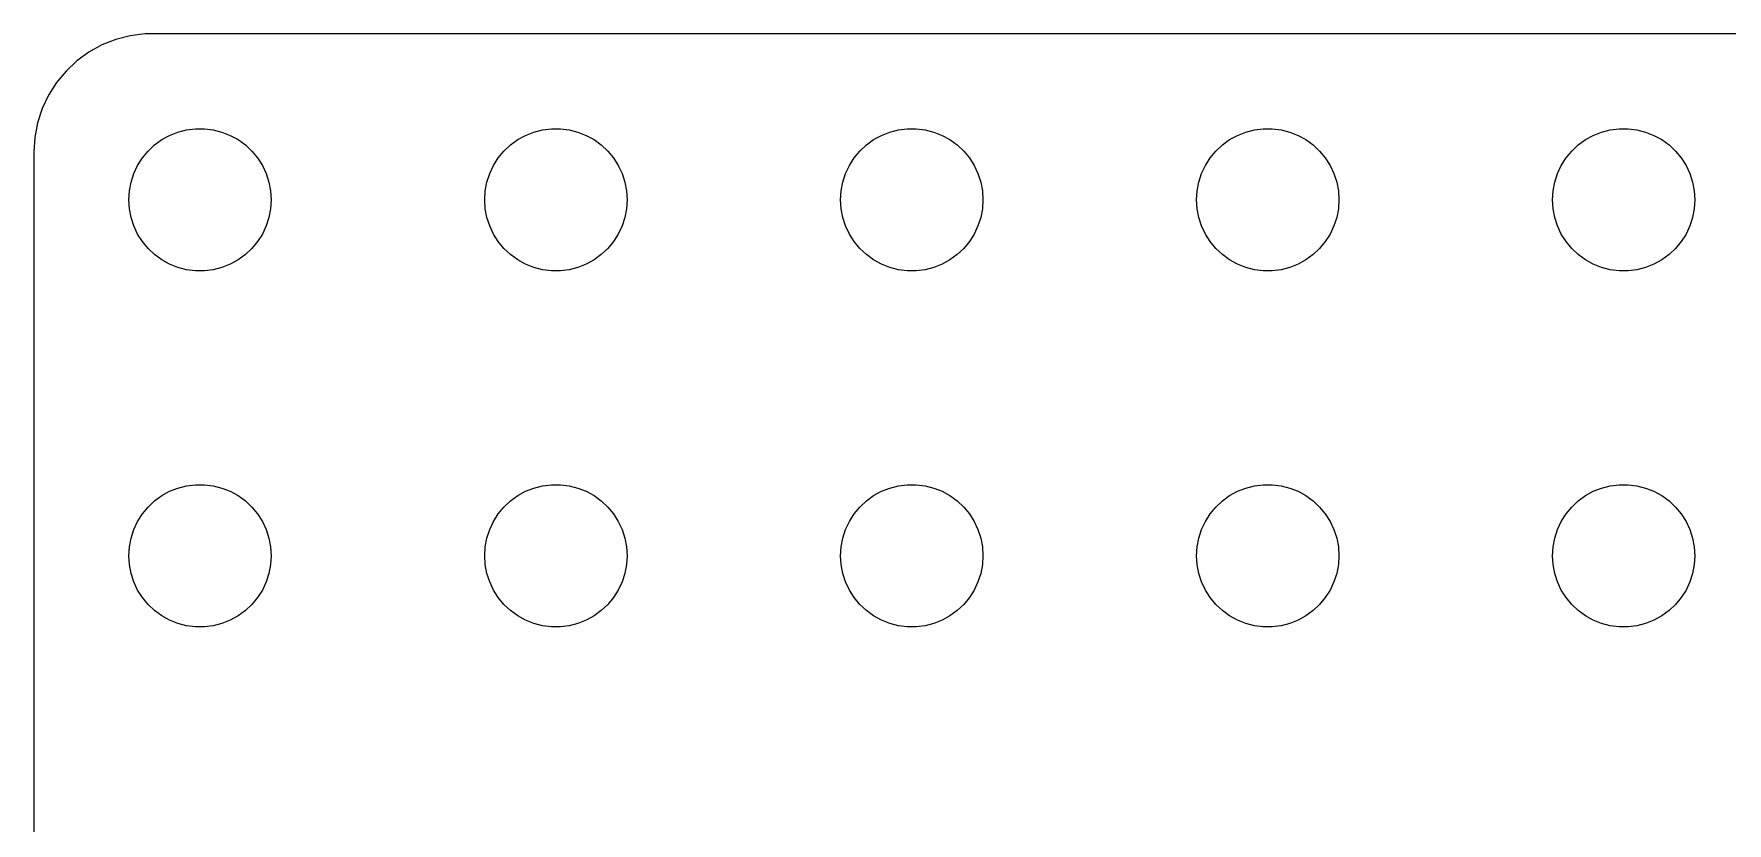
# Model space of a CAD drawing. Header units: metres. Extents: x -71 to 71, y -71 to 71.
# Drawn here: x -71 to -35.32, y 54.37 to 71 of the extents above; entities that cross this region are included whole.
import ezdxf

# ---------------------------------------------------------------- set-up
doc = ezdxf.new("R2010")
doc.units = ezdxf.units.M

msp = doc.modelspace()

# ---------------------------------------------------------------- linework, layer by layer
for p, q in [((-69.5644, 70.7621), (-69.8396, 70.6108)), ((-69.2725, 70.8776), (-69.5644, 70.7621)), ((-68.9684, 70.9557), (-69.2725, 70.8776)), ((-68.657, 70.9951), (-68.9684, 70.9557)), ((68.657, 70.9951), (-68.657, 70.9951)), ((-70.0936, 70.4263), (-70.3224, 70.2114)), ((-69.8396, 70.6108), (-70.0936, 70.4263)), ((-70.5225, 69.9695), (-70.6908, 69.7044)), ((-70.3224, 70.2114), (-70.5225, 69.9695)), ((-70.6908, 69.7044), (-70.8244, 69.4203)), ((-70.8244, 69.4203), (-70.9214, 69.1217)), ((-70.9214, 69.1217), (-70.9803, 68.8133)), ((-68.1387, 68.8572), (-67.9635, 68.9266)), ((-67.9635, 68.9266), (-67.7811, 68.9734)), ((-67.7811, 68.9734), (-67.5942, 68.997)), ((-67.5942, 68.997), (-67.4058, 68.997)), ((-67.4058, 68.997), (-67.2189, 68.9734)), ((-67.2189, 68.9734), (-67.0365, 68.9266)), ((-67.0365, 68.9266), (-66.8613, 68.8572)), ((-60.6387, 68.8572), (-60.4635, 68.9266)), ((-60.4635, 68.9266), (-60.2811, 68.9734)), ((-60.2811, 68.9734), (-60.0942, 68.997)), ((-60.0942, 68.997), (-59.9058, 68.997)), ((-59.9058, 68.997), (-59.7189, 68.9734)), ((-59.7189, 68.9734), (-59.5365, 68.9266)), ((-59.5365, 68.9266), (-59.3613, 68.8572)), ((-53.1387, 68.8572), (-52.9635, 68.9266)), ((-52.9635, 68.9266), (-52.7811, 68.9734)), ((-52.7811, 68.9734), (-52.5942, 68.997)), ((-52.5942, 68.997), (-52.4058, 68.997)), ((-52.4058, 68.997), (-52.2189, 68.9734)), ((-52.2189, 68.9734), (-52.0365, 68.9266)), ((-52.0365, 68.9266), (-51.8613, 68.8572)), ((-45.6387, 68.8572), (-45.4635, 68.9266)), ((-45.4635, 68.9266), (-45.2811, 68.9734)), ((-45.2811, 68.9734), (-45.0942, 68.997)), ((-45.0942, 68.997), (-44.9058, 68.997)), ((-44.9058, 68.997), (-44.7189, 68.9734)), ((-44.7189, 68.9734), (-44.5365, 68.9266)), ((-44.5365, 68.9266), (-44.3613, 68.8572)), ((-38.1387, 68.8572), (-37.9635, 68.9266)), ((-37.9635, 68.9266), (-37.7811, 68.9734)), ((-37.7811, 68.9734), (-37.5942, 68.997)), ((-37.5942, 68.997), (-37.4058, 68.997)), ((-37.4058, 68.997), (-37.2189, 68.9734)), ((-37.2189, 68.9734), (-37.0365, 68.9266)), ((-37.0365, 68.9266), (-36.8613, 68.8572)), ((-70.9803, 68.8133), (-71, 68.5)), ((-68.7135, 68.3817), (-68.5934, 68.5268)), ((-68.5934, 68.5268), (-68.4561, 68.6558)), ((-68.4561, 68.6558), (-68.3037, 68.7665)), ((-68.3037, 68.7665), (-68.1387, 68.8572)), ((-66.8613, 68.8572), (-66.6963, 68.7665)), ((-66.6963, 68.7665), (-66.5439, 68.6558)), ((-66.5439, 68.6558), (-66.4065, 68.5268)), ((-66.4065, 68.5268), (-66.2865, 68.3817)), ((-61.2135, 68.3817), (-61.0934, 68.5268)), ((-61.0934, 68.5268), (-60.9561, 68.6558)), ((-60.9561, 68.6558), (-60.8037, 68.7665)), ((-60.8037, 68.7665), (-60.6387, 68.8572)), ((-59.3613, 68.8572), (-59.1963, 68.7665)), ((-59.1963, 68.7665), (-59.0439, 68.6558)), ((-59.0439, 68.6558), (-58.9065, 68.5268)), ((-58.9065, 68.5268), (-58.7865, 68.3817)), ((-53.7135, 68.3817), (-53.5934, 68.5268)), ((-53.5934, 68.5268), (-53.4561, 68.6558)), ((-53.4561, 68.6558), (-53.3037, 68.7665)), ((-53.3037, 68.7665), (-53.1387, 68.8572)), ((-51.8613, 68.8572), (-51.6963, 68.7665)), ((-51.6963, 68.7665), (-51.5439, 68.6558)), ((-51.5439, 68.6558), (-51.4065, 68.5268)), ((-51.4065, 68.5268), (-51.2865, 68.3817)), ((-46.2135, 68.3817), (-46.0934, 68.5268)), ((-46.0934, 68.5268), (-45.9561, 68.6558)), ((-45.9561, 68.6558), (-45.8037, 68.7665)), ((-45.8037, 68.7665), (-45.6387, 68.8572)), ((-44.3613, 68.8572), (-44.1963, 68.7665)), ((-44.1963, 68.7665), (-44.0439, 68.6558)), ((-44.0439, 68.6558), (-43.9065, 68.5268)), ((-43.9065, 68.5268), (-43.7865, 68.3817)), ((-38.7135, 68.3817), (-38.5934, 68.5268)), ((-38.5934, 68.5268), (-38.4561, 68.6558)), ((-38.4561, 68.6558), (-38.3037, 68.7665)), ((-38.3037, 68.7665), (-38.1387, 68.8572)), ((-36.8613, 68.8572), (-36.6963, 68.7665)), ((-36.6963, 68.7665), (-36.5439, 68.6558)), ((-36.5439, 68.6558), (-36.4065, 68.5268)), ((-36.4065, 68.5268), (-36.2865, 68.3817)), ((-71, 68.5), (-71, -68.5)), ((-68.8947, 68.0522), (-68.8145, 68.2226)), ((-68.8145, 68.2226), (-68.7135, 68.3817)), ((-66.2865, 68.3817), (-66.1855, 68.2226)), ((-66.1855, 68.2226), (-66.1053, 68.0522)), ((-61.3947, 68.0522), (-61.3145, 68.2226)), ((-61.3145, 68.2226), (-61.2135, 68.3817)), ((-58.7865, 68.3817), (-58.6855, 68.2226)), ((-58.6855, 68.2226), (-58.6053, 68.0522)), ((-53.8947, 68.0522), (-53.8145, 68.2226)), ((-53.8145, 68.2226), (-53.7135, 68.3817)), ((-51.2865, 68.3817), (-51.1855, 68.2226)), ((-51.1855, 68.2226), (-51.1053, 68.0522)), ((-46.3947, 68.0522), (-46.3145, 68.2226)), ((-46.3145, 68.2226), (-46.2135, 68.3817)), ((-43.7865, 68.3817), (-43.6855, 68.2226)), ((-43.6855, 68.2226), (-43.6053, 68.0522)), ((-38.8947, 68.0522), (-38.8145, 68.2226)), ((-38.8145, 68.2226), (-38.7135, 68.3817)), ((-36.2865, 68.3817), (-36.1855, 68.2226)), ((-36.1855, 68.2226), (-36.1053, 68.0522)), ((-68.9882, 67.688), (-68.9529, 67.873)), ((-68.9529, 67.873), (-68.8947, 68.0522)), ((-66.1053, 68.0522), (-66.0471, 67.873)), ((-66.0471, 67.873), (-66.0118, 67.688)), ((-61.4882, 67.688), (-61.4529, 67.873)), ((-61.4529, 67.873), (-61.3947, 68.0522)), ((-58.6053, 68.0522), (-58.5471, 67.873)), ((-58.5471, 67.873), (-58.5118, 67.688)), ((-53.9882, 67.688), (-53.9529, 67.873)), ((-53.9529, 67.873), (-53.8947, 68.0522)), ((-51.1053, 68.0522), (-51.0471, 67.873)), ((-51.0471, 67.873), (-51.0118, 67.688)), ((-46.4882, 67.688), (-46.4529, 67.873)), ((-46.4529, 67.873), (-46.3947, 68.0522)), ((-43.6053, 68.0522), (-43.5471, 67.873)), ((-43.5471, 67.873), (-43.5118, 67.688)), ((-38.9882, 67.688), (-38.9529, 67.873)), ((-38.9529, 67.873), (-38.8947, 68.0522)), ((-36.1053, 68.0522), (-36.0471, 67.873)), ((-36.0471, 67.873), (-36.0118, 67.688)), ((-69, 67.5), (-68.9882, 67.688)), ((-68.9882, 67.312), (-69, 67.5)), ((-66.0118, 67.688), (-66, 67.5)), ((-66, 67.5), (-66.0118, 67.312)), ((-61.5, 67.5), (-61.4882, 67.688)), ((-61.4882, 67.312), (-61.5, 67.5)), ((-58.5118, 67.688), (-58.5, 67.5)), ((-58.5, 67.5), (-58.5118, 67.312)), ((-54, 67.5), (-53.9882, 67.688)), ((-53.9882, 67.312), (-54, 67.5)), ((-51.0118, 67.688), (-51, 67.5)), ((-51, 67.5), (-51.0118, 67.312)), ((-46.5, 67.5), (-46.4882, 67.688)), ((-46.4882, 67.312), (-46.5, 67.5)), ((-43.5118, 67.688), (-43.5, 67.5)), ((-43.5, 67.5), (-43.5118, 67.312)), ((-39, 67.5), (-38.9882, 67.688)), ((-38.9882, 67.312), (-39, 67.5)), ((-36.0118, 67.688), (-36, 67.5)), ((-36, 67.5), (-36.0118, 67.312)), ((-68.9529, 67.127), (-68.9882, 67.312)), ((-68.8947, 66.9478), (-68.9529, 67.127)), ((-66.0471, 67.127), (-66.1053, 66.9478)), ((-66.0118, 67.312), (-66.0471, 67.127)), ((-61.4529, 67.127), (-61.4882, 67.312)), ((-61.3947, 66.9478), (-61.4529, 67.127)), ((-58.5471, 67.127), (-58.6053, 66.9478)), ((-58.5118, 67.312), (-58.5471, 67.127)), ((-53.9529, 67.127), (-53.9882, 67.312)), ((-53.8947, 66.9478), (-53.9529, 67.127)), ((-51.0471, 67.127), (-51.1053, 66.9478)), ((-51.0118, 67.312), (-51.0471, 67.127)), ((-46.4529, 67.127), (-46.4882, 67.312)), ((-46.3947, 66.9478), (-46.4529, 67.127)), ((-43.5471, 67.127), (-43.6053, 66.9478)), ((-43.5118, 67.312), (-43.5471, 67.127)), ((-38.9529, 67.127), (-38.9882, 67.312)), ((-38.8947, 66.9478), (-38.9529, 67.127)), ((-36.0471, 67.127), (-36.1053, 66.9478)), ((-36.0118, 67.312), (-36.0471, 67.127)), ((-68.8145, 66.7774), (-68.8947, 66.9478)), ((-68.7135, 66.6183), (-68.8145, 66.7774)), ((-66.1855, 66.7774), (-66.2865, 66.6183)), ((-66.1053, 66.9478), (-66.1855, 66.7774)), ((-61.3145, 66.7774), (-61.3947, 66.9478)), ((-61.2135, 66.6183), (-61.3145, 66.7774)), ((-58.6855, 66.7774), (-58.7865, 66.6183)), ((-58.6053, 66.9478), (-58.6855, 66.7774)), ((-53.8145, 66.7774), (-53.8947, 66.9478)), ((-53.7135, 66.6183), (-53.8145, 66.7774)), ((-51.1855, 66.7774), (-51.2865, 66.6183)), ((-51.1053, 66.9478), (-51.1855, 66.7774)), ((-46.3145, 66.7774), (-46.3947, 66.9478)), ((-46.2135, 66.6183), (-46.3145, 66.7774)), ((-43.6855, 66.7774), (-43.7865, 66.6183)), ((-43.6053, 66.9478), (-43.6855, 66.7774)), ((-38.8145, 66.7774), (-38.8947, 66.9478)), ((-38.7135, 66.6183), (-38.8145, 66.7774)), ((-36.1855, 66.7774), (-36.2865, 66.6183)), ((-36.1053, 66.9478), (-36.1855, 66.7774)), ((-68.5934, 66.4732), (-68.7135, 66.6183)), ((-68.4561, 66.3442), (-68.5934, 66.4732)), ((-66.4065, 66.4732), (-66.5439, 66.3442)), ((-66.2865, 66.6183), (-66.4065, 66.4732)), ((-61.0934, 66.4732), (-61.2135, 66.6183)), ((-60.9561, 66.3442), (-61.0934, 66.4732)), ((-58.9065, 66.4732), (-59.0439, 66.3442)), ((-58.7865, 66.6183), (-58.9065, 66.4732)), ((-53.5934, 66.4732), (-53.7135, 66.6183)), ((-53.4561, 66.3442), (-53.5934, 66.4732)), ((-51.4065, 66.4732), (-51.5439, 66.3442)), ((-51.2865, 66.6183), (-51.4065, 66.4732)), ((-46.0934, 66.4732), (-46.2135, 66.6183)), ((-45.9561, 66.3442), (-46.0934, 66.4732)), ((-43.9065, 66.4732), (-44.0439, 66.3442)), ((-43.7865, 66.6183), (-43.9065, 66.4732)), ((-38.5934, 66.4732), (-38.7135, 66.6183)), ((-38.4561, 66.3442), (-38.5934, 66.4732)), ((-36.4065, 66.4732), (-36.5439, 66.3442)), ((-36.2865, 66.6183), (-36.4065, 66.4732)), ((-68.3037, 66.2335), (-68.4561, 66.3442)), ((-68.1387, 66.1428), (-68.3037, 66.2335)), ((-67.9635, 66.0734), (-68.1387, 66.1428)), ((-67.7811, 66.0266), (-67.9635, 66.0734)), ((-67.5942, 66.003), (-67.7811, 66.0266)), ((-67.2189, 66.0266), (-67.4058, 66.003)), ((-67.0365, 66.0734), (-67.2189, 66.0266)), ((-66.8613, 66.1428), (-67.0365, 66.0734)), ((-66.6963, 66.2335), (-66.8613, 66.1428)), ((-66.5439, 66.3442), (-66.6963, 66.2335)), ((-60.8037, 66.2335), (-60.9561, 66.3442)), ((-60.6387, 66.1428), (-60.8037, 66.2335)), ((-60.4635, 66.0734), (-60.6387, 66.1428)), ((-60.2811, 66.0266), (-60.4635, 66.0734)), ((-60.0942, 66.003), (-60.2811, 66.0266)), ((-59.7189, 66.0266), (-59.9058, 66.003)), ((-59.5365, 66.0734), (-59.7189, 66.0266)), ((-59.3613, 66.1428), (-59.5365, 66.0734)), ((-59.1963, 66.2335), (-59.3613, 66.1428)), ((-59.0439, 66.3442), (-59.1963, 66.2335)), ((-53.3037, 66.2335), (-53.4561, 66.3442)), ((-53.1387, 66.1428), (-53.3037, 66.2335)), ((-52.9635, 66.0734), (-53.1387, 66.1428)), ((-52.7811, 66.0266), (-52.9635, 66.0734)), ((-52.5942, 66.003), (-52.7811, 66.0266)), ((-52.2189, 66.0266), (-52.4058, 66.003)), ((-52.0365, 66.0734), (-52.2189, 66.0266)), ((-51.8613, 66.1428), (-52.0365, 66.0734)), ((-51.6963, 66.2335), (-51.8613, 66.1428)), ((-51.5439, 66.3442), (-51.6963, 66.2335)), ((-45.8037, 66.2335), (-45.9561, 66.3442)), ((-45.6387, 66.1428), (-45.8037, 66.2335)), ((-45.4635, 66.0734), (-45.6387, 66.1428)), ((-45.2811, 66.0266), (-45.4635, 66.0734)), ((-45.0942, 66.003), (-45.2811, 66.0266)), ((-44.7189, 66.0266), (-44.9058, 66.003)), ((-44.5365, 66.0734), (-44.7189, 66.0266)), ((-44.3613, 66.1428), (-44.5365, 66.0734)), ((-44.1963, 66.2335), (-44.3613, 66.1428)), ((-44.0439, 66.3442), (-44.1963, 66.2335)), ((-38.3037, 66.2335), (-38.4561, 66.3442)), ((-38.1387, 66.1428), (-38.3037, 66.2335)), ((-37.9635, 66.0734), (-38.1387, 66.1428)), ((-37.7811, 66.0266), (-37.9635, 66.0734)), ((-37.5942, 66.003), (-37.7811, 66.0266)), ((-37.2189, 66.0266), (-37.4058, 66.003)), ((-37.0365, 66.0734), (-37.2189, 66.0266)), ((-36.8613, 66.1428), (-37.0365, 66.0734)), ((-36.6963, 66.2335), (-36.8613, 66.1428)), ((-36.5439, 66.3442), (-36.6963, 66.2335)), ((-67.4058, 66.003), (-67.5942, 66.003)), ((-59.9058, 66.003), (-60.0942, 66.003)), ((-52.4058, 66.003), (-52.5942, 66.003)), ((-44.9058, 66.003), (-45.0942, 66.003)), ((-37.4058, 66.003), (-37.5942, 66.003)), ((-68.1387, 61.3572), (-67.9635, 61.4266)), ((-67.9635, 61.4266), (-67.7811, 61.4734)), ((-67.7811, 61.4734), (-67.5942, 61.497)), ((-67.5942, 61.497), (-67.4058, 61.497)), ((-67.4058, 61.497), (-67.2189, 61.4734)), ((-67.2189, 61.4734), (-67.0365, 61.4266)), ((-67.0365, 61.4266), (-66.8613, 61.3572)), ((-60.6387, 61.3572), (-60.4635, 61.4266)), ((-60.4635, 61.4266), (-60.2811, 61.4734)), ((-60.2811, 61.4734), (-60.0942, 61.497)), ((-60.0942, 61.497), (-59.9058, 61.497)), ((-59.9058, 61.497), (-59.7189, 61.4734)), ((-59.7189, 61.4734), (-59.5365, 61.4266)), ((-59.5365, 61.4266), (-59.3613, 61.3572)), ((-53.1387, 61.3572), (-52.9635, 61.4266)), ((-52.9635, 61.4266), (-52.7811, 61.4734)), ((-52.7811, 61.4734), (-52.5942, 61.497)), ((-52.5942, 61.497), (-52.4058, 61.497)), ((-52.4058, 61.497), (-52.2189, 61.4734)), ((-52.2189, 61.4734), (-52.0365, 61.4266)), ((-52.0365, 61.4266), (-51.8613, 61.3572)), ((-45.6387, 61.3572), (-45.4635, 61.4266)), ((-45.4635, 61.4266), (-45.2811, 61.4734)), ((-45.2811, 61.4734), (-45.0942, 61.497)), ((-45.0942, 61.497), (-44.9058, 61.497)), ((-44.9058, 61.497), (-44.7189, 61.4734)), ((-44.7189, 61.4734), (-44.5365, 61.4266)), ((-44.5365, 61.4266), (-44.3613, 61.3572)), ((-38.1387, 61.3572), (-37.9635, 61.4266)), ((-37.9635, 61.4266), (-37.7811, 61.4734)), ((-37.7811, 61.4734), (-37.5942, 61.497)), ((-37.5942, 61.497), (-37.4058, 61.497)), ((-37.4058, 61.497), (-37.2189, 61.4734)), ((-37.2189, 61.4734), (-37.0365, 61.4266)), ((-37.0365, 61.4266), (-36.8613, 61.3572)), ((-68.7135, 60.8817), (-68.5934, 61.0268)), ((-68.5934, 61.0268), (-68.4561, 61.1558)), ((-68.4561, 61.1558), (-68.3037, 61.2665)), ((-68.3037, 61.2665), (-68.1387, 61.3572)), ((-66.8613, 61.3572), (-66.6963, 61.2665)), ((-66.6963, 61.2665), (-66.5439, 61.1558)), ((-66.5439, 61.1558), (-66.4065, 61.0268)), ((-66.4065, 61.0268), (-66.2865, 60.8817)), ((-61.2135, 60.8817), (-61.0934, 61.0268)), ((-61.0934, 61.0268), (-60.9561, 61.1558)), ((-60.9561, 61.1558), (-60.8037, 61.2665)), ((-60.8037, 61.2665), (-60.6387, 61.3572)), ((-59.3613, 61.3572), (-59.1963, 61.2665)), ((-59.1963, 61.2665), (-59.0439, 61.1558)), ((-59.0439, 61.1558), (-58.9065, 61.0268)), ((-58.9065, 61.0268), (-58.7865, 60.8817)), ((-53.7135, 60.8817), (-53.5934, 61.0268)), ((-53.5934, 61.0268), (-53.4561, 61.1558)), ((-53.4561, 61.1558), (-53.3037, 61.2665)), ((-53.3037, 61.2665), (-53.1387, 61.3572)), ((-51.8613, 61.3572), (-51.6963, 61.2665)), ((-51.6963, 61.2665), (-51.5439, 61.1558)), ((-51.5439, 61.1558), (-51.4065, 61.0268)), ((-51.4065, 61.0268), (-51.2865, 60.8817)), ((-46.2135, 60.8817), (-46.0934, 61.0268)), ((-46.0934, 61.0268), (-45.9561, 61.1558)), ((-45.9561, 61.1558), (-45.8037, 61.2665)), ((-45.8037, 61.2665), (-45.6387, 61.3572)), ((-44.3613, 61.3572), (-44.1963, 61.2665)), ((-44.1963, 61.2665), (-44.0439, 61.1558)), ((-44.0439, 61.1558), (-43.9065, 61.0268)), ((-43.9065, 61.0268), (-43.7865, 60.8817)), ((-38.7135, 60.8817), (-38.5934, 61.0268)), ((-38.5934, 61.0268), (-38.4561, 61.1558)), ((-38.4561, 61.1558), (-38.3037, 61.2665)), ((-38.3037, 61.2665), (-38.1387, 61.3572)), ((-36.8613, 61.3572), (-36.6963, 61.2665)), ((-36.6963, 61.2665), (-36.5439, 61.1558)), ((-36.5439, 61.1558), (-36.4065, 61.0268)), ((-36.4065, 61.0268), (-36.2865, 60.8817)), ((-68.8947, 60.5522), (-68.8145, 60.7226)), ((-68.8145, 60.7226), (-68.7135, 60.8817)), ((-66.2865, 60.8817), (-66.1855, 60.7226)), ((-66.1855, 60.7226), (-66.1053, 60.5522)), ((-61.3947, 60.5522), (-61.3145, 60.7226)), ((-61.3145, 60.7226), (-61.2135, 60.8817)), ((-58.7865, 60.8817), (-58.6855, 60.7226)), ((-58.6855, 60.7226), (-58.6053, 60.5522)), ((-53.8947, 60.5522), (-53.8145, 60.7226)), ((-53.8145, 60.7226), (-53.7135, 60.8817)), ((-51.2865, 60.8817), (-51.1855, 60.7226)), ((-51.1855, 60.7226), (-51.1053, 60.5522)), ((-46.3947, 60.5522), (-46.3145, 60.7226)), ((-46.3145, 60.7226), (-46.2135, 60.8817)), ((-43.7865, 60.8817), (-43.6855, 60.7226)), ((-43.6855, 60.7226), (-43.6053, 60.5522)), ((-38.8947, 60.5522), (-38.8145, 60.7226)), ((-38.8145, 60.7226), (-38.7135, 60.8817)), ((-36.2865, 60.8817), (-36.1855, 60.7226)), ((-36.1855, 60.7226), (-36.1053, 60.5522)), ((-68.9882, 60.188), (-68.9529, 60.373)), ((-68.9529, 60.373), (-68.8947, 60.5522)), ((-66.1053, 60.5522), (-66.0471, 60.373)), ((-66.0471, 60.373), (-66.0118, 60.188)), ((-61.4882, 60.188), (-61.4529, 60.373)), ((-61.4529, 60.373), (-61.3947, 60.5522)), ((-58.6053, 60.5522), (-58.5471, 60.373)), ((-58.5471, 60.373), (-58.5118, 60.188)), ((-53.9882, 60.188), (-53.9529, 60.373)), ((-53.9529, 60.373), (-53.8947, 60.5522)), ((-51.1053, 60.5522), (-51.0471, 60.373)), ((-51.0471, 60.373), (-51.0118, 60.188)), ((-46.4882, 60.188), (-46.4529, 60.373)), ((-46.4529, 60.373), (-46.3947, 60.5522)), ((-43.6053, 60.5522), (-43.5471, 60.373)), ((-43.5471, 60.373), (-43.5118, 60.188)), ((-38.9882, 60.188), (-38.9529, 60.373)), ((-38.9529, 60.373), (-38.8947, 60.5522)), ((-36.1053, 60.5522), (-36.0471, 60.373)), ((-36.0471, 60.373), (-36.0118, 60.188)), ((-69, 60), (-68.9882, 60.188)), ((-68.9882, 59.812), (-69, 60)), ((-66.0118, 60.188), (-66, 60)), ((-66, 60), (-66.0118, 59.812)), ((-61.5, 60), (-61.4882, 60.188)), ((-61.4882, 59.812), (-61.5, 60)), ((-58.5118, 60.188), (-58.5, 60)), ((-58.5, 60), (-58.5118, 59.812)), ((-54, 60), (-53.9882, 60.188)), ((-53.9882, 59.812), (-54, 60)), ((-51.0118, 60.188), (-51, 60)), ((-51, 60), (-51.0118, 59.812)), ((-46.5, 60), (-46.4882, 60.188)), ((-46.4882, 59.812), (-46.5, 60)), ((-43.5118, 60.188), (-43.5, 60)), ((-43.5, 60), (-43.5118, 59.812)), ((-39, 60), (-38.9882, 60.188)), ((-38.9882, 59.812), (-39, 60)), ((-36.0118, 60.188), (-36, 60)), ((-36, 60), (-36.0118, 59.812)), ((-68.9529, 59.627), (-68.9882, 59.812)), ((-68.8947, 59.4478), (-68.9529, 59.627)), ((-66.0471, 59.627), (-66.1053, 59.4478)), ((-66.0118, 59.812), (-66.0471, 59.627)), ((-61.4529, 59.627), (-61.4882, 59.812)), ((-61.3947, 59.4478), (-61.4529, 59.627)), ((-58.5471, 59.627), (-58.6053, 59.4478)), ((-58.5118, 59.812), (-58.5471, 59.627)), ((-53.9529, 59.627), (-53.9882, 59.812)), ((-53.8947, 59.4478), (-53.9529, 59.627)), ((-51.0471, 59.627), (-51.1053, 59.4478)), ((-51.0118, 59.812), (-51.0471, 59.627)), ((-46.4529, 59.627), (-46.4882, 59.812)), ((-46.3947, 59.4478), (-46.4529, 59.627)), ((-43.5471, 59.627), (-43.6053, 59.4478)), ((-43.5118, 59.812), (-43.5471, 59.627)), ((-38.9529, 59.627), (-38.9882, 59.812)), ((-38.8947, 59.4478), (-38.9529, 59.627)), ((-36.0471, 59.627), (-36.1053, 59.4478)), ((-36.0118, 59.812), (-36.0471, 59.627)), ((-68.8145, 59.2774), (-68.8947, 59.4478)), ((-68.7135, 59.1183), (-68.8145, 59.2774)), ((-66.1855, 59.2774), (-66.2865, 59.1183)), ((-66.1053, 59.4478), (-66.1855, 59.2774)), ((-61.3145, 59.2774), (-61.3947, 59.4478)), ((-61.2135, 59.1183), (-61.3145, 59.2774)), ((-58.6855, 59.2774), (-58.7865, 59.1183)), ((-58.6053, 59.4478), (-58.6855, 59.2774)), ((-53.8145, 59.2774), (-53.8947, 59.4478)), ((-53.7135, 59.1183), (-53.8145, 59.2774)), ((-51.1855, 59.2774), (-51.2865, 59.1183)), ((-51.1053, 59.4478), (-51.1855, 59.2774)), ((-46.3145, 59.2774), (-46.3947, 59.4478)), ((-46.2135, 59.1183), (-46.3145, 59.2774)), ((-43.6855, 59.2774), (-43.7865, 59.1183)), ((-43.6053, 59.4478), (-43.6855, 59.2774)), ((-38.8145, 59.2774), (-38.8947, 59.4478)), ((-38.7135, 59.1183), (-38.8145, 59.2774)), ((-36.1855, 59.2774), (-36.2865, 59.1183)), ((-36.1053, 59.4478), (-36.1855, 59.2774)), ((-68.5934, 58.9732), (-68.7135, 59.1183)), ((-68.4561, 58.8442), (-68.5934, 58.9732)), ((-66.4065, 58.9732), (-66.5439, 58.8442)), ((-66.2865, 59.1183), (-66.4065, 58.9732)), ((-61.0934, 58.9732), (-61.2135, 59.1183)), ((-60.9561, 58.8442), (-61.0934, 58.9732)), ((-58.9065, 58.9732), (-59.0439, 58.8442)), ((-58.7865, 59.1183), (-58.9065, 58.9732)), ((-53.5934, 58.9732), (-53.7135, 59.1183)), ((-53.4561, 58.8442), (-53.5934, 58.9732)), ((-51.4065, 58.9732), (-51.5439, 58.8442)), ((-51.2865, 59.1183), (-51.4065, 58.9732)), ((-46.0934, 58.9732), (-46.2135, 59.1183)), ((-45.9561, 58.8442), (-46.0934, 58.9732)), ((-43.9065, 58.9732), (-44.0439, 58.8442)), ((-43.7865, 59.1183), (-43.9065, 58.9732)), ((-38.5934, 58.9732), (-38.7135, 59.1183)), ((-38.4561, 58.8442), (-38.5934, 58.9732)), ((-36.4065, 58.9732), (-36.5439, 58.8442)), ((-36.2865, 59.1183), (-36.4065, 58.9732)), ((-68.3037, 58.7335), (-68.4561, 58.8442)), ((-68.1387, 58.6428), (-68.3037, 58.7335)), ((-67.9635, 58.5734), (-68.1387, 58.6428)), ((-67.7811, 58.5266), (-67.9635, 58.5734)), ((-67.5942, 58.503), (-67.7811, 58.5266)), ((-67.2189, 58.5266), (-67.4058, 58.503)), ((-67.0365, 58.5734), (-67.2189, 58.5266)), ((-66.8613, 58.6428), (-67.0365, 58.5734)), ((-66.6963, 58.7335), (-66.8613, 58.6428)), ((-66.5439, 58.8442), (-66.6963, 58.7335)), ((-60.8037, 58.7335), (-60.9561, 58.8442)), ((-60.6387, 58.6428), (-60.8037, 58.7335)), ((-60.4635, 58.5734), (-60.6387, 58.6428)), ((-60.2811, 58.5266), (-60.4635, 58.5734)), ((-60.0942, 58.503), (-60.2811, 58.5266)), ((-59.7189, 58.5266), (-59.9058, 58.503)), ((-59.5365, 58.5734), (-59.7189, 58.5266)), ((-59.3613, 58.6428), (-59.5365, 58.5734)), ((-59.1963, 58.7335), (-59.3613, 58.6428)), ((-59.0439, 58.8442), (-59.1963, 58.7335)), ((-53.3037, 58.7335), (-53.4561, 58.8442)), ((-53.1387, 58.6428), (-53.3037, 58.7335)), ((-52.9635, 58.5734), (-53.1387, 58.6428)), ((-52.7811, 58.5266), (-52.9635, 58.5734)), ((-52.5942, 58.503), (-52.7811, 58.5266)), ((-52.2189, 58.5266), (-52.4058, 58.503)), ((-52.0365, 58.5734), (-52.2189, 58.5266)), ((-51.8613, 58.6428), (-52.0365, 58.5734)), ((-51.6963, 58.7335), (-51.8613, 58.6428)), ((-51.5439, 58.8442), (-51.6963, 58.7335)), ((-45.8037, 58.7335), (-45.9561, 58.8442)), ((-45.6387, 58.6428), (-45.8037, 58.7335)), ((-45.4635, 58.5734), (-45.6387, 58.6428)), ((-45.2811, 58.5266), (-45.4635, 58.5734)), ((-45.0942, 58.503), (-45.2811, 58.5266)), ((-44.7189, 58.5266), (-44.9058, 58.503)), ((-44.5365, 58.5734), (-44.7189, 58.5266)), ((-44.3613, 58.6428), (-44.5365, 58.5734)), ((-44.1963, 58.7335), (-44.3613, 58.6428)), ((-44.0439, 58.8442), (-44.1963, 58.7335)), ((-38.3037, 58.7335), (-38.4561, 58.8442)), ((-38.1387, 58.6428), (-38.3037, 58.7335)), ((-37.9635, 58.5734), (-38.1387, 58.6428)), ((-37.7811, 58.5266), (-37.9635, 58.5734)), ((-37.5942, 58.503), (-37.7811, 58.5266)), ((-37.2189, 58.5266), (-37.4058, 58.503)), ((-37.0365, 58.5734), (-37.2189, 58.5266)), ((-36.8613, 58.6428), (-37.0365, 58.5734)), ((-36.6963, 58.7335), (-36.8613, 58.6428)), ((-36.5439, 58.8442), (-36.6963, 58.7335)), ((-67.4058, 58.503), (-67.5942, 58.503)), ((-59.9058, 58.503), (-60.0942, 58.503)), ((-52.4058, 58.503), (-52.5942, 58.503)), ((-44.9058, 58.503), (-45.0942, 58.503)), ((-37.4058, 58.503), (-37.5942, 58.503))]:
    msp.add_line(p, q)

doc.saveas('drawing.dxf')
